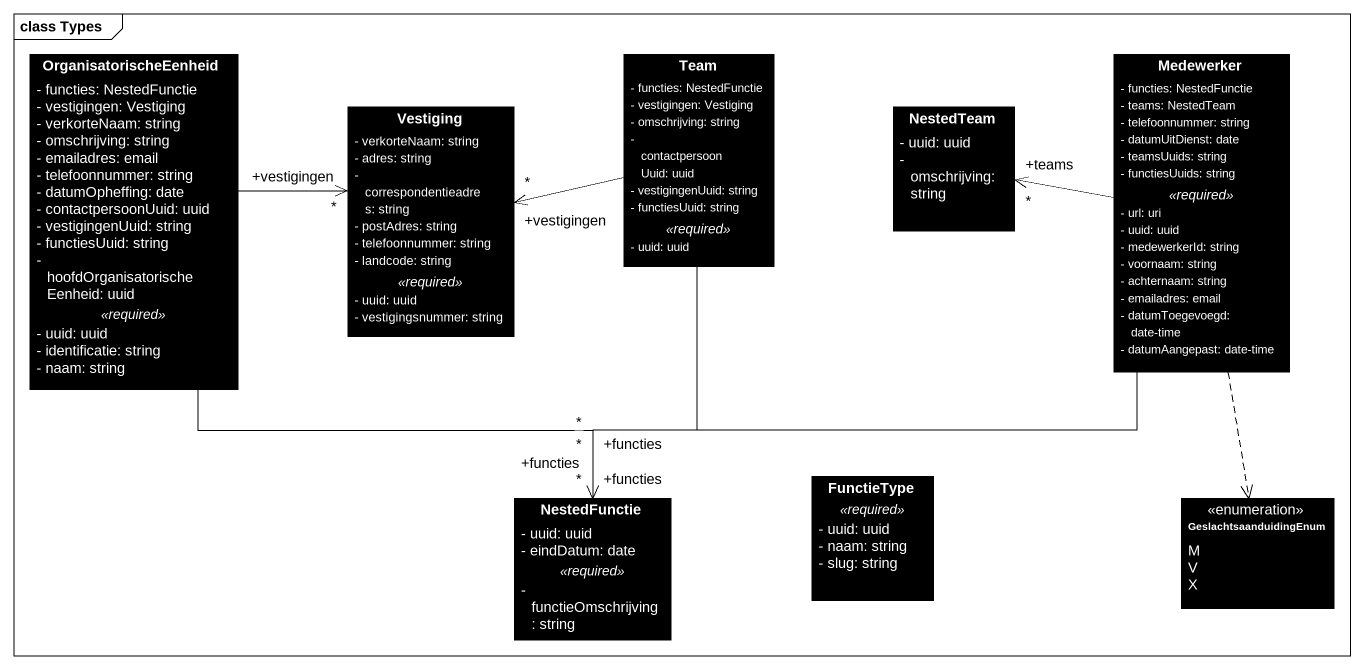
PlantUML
@startuml
mainframe class Types
hide circle
hide empty members
skinparam classAttributeIconSize 0
class OrganisatorischeEenheid #000000 {
  - functies: NestedFunctie
  - vestigingen: Vestiging
  - verkorteNaam: string
  - omschrijving: string
  - emailadres: email
  - telefoonnummer: string
  - datumOpheffing: date
  - contactpersoonUuid: uuid
  - vestigingenUuid: string
  - functiesUuid: string
  - hoofdOrganisatorischeEenheid: uuid
  .. <<required>> ..
  - uuid: uuid
  - identificatie: string
  - naam: string
}
class Team #000000 {
  - functies: NestedFunctie
  - vestigingen: Vestiging
  - omschrijving: string
  - contactpersoonUuid: uuid
  - vestigingenUuid: string
  - functiesUuid: string
  .. <<required>> ..
  - uuid: uuid
}
class Medewerker #000000 {
  - functies: NestedFunctie
  - teams: NestedTeam
  - telefoonnummer: string
  - datumUitDienst: date
  - teamsUuids: string
  - functiesUuids: string
  .. <<required>> ..
  - url: uri
  - uuid: uuid
  - medewerkerId: string
  - voornaam: string
  - achternaam: string
  - emailadres: email
  - datumToegevoegd: date-time
  - datumAangepast: date-time
}
class Vestiging #000000 {
  - verkorteNaam: string
  - adres: string
  - correspondentieadres: string
  - postAdres: string
  - telefoonnummer: string
  - landcode: string
  .. <<required>> ..
  - uuid: uuid
  - vestigingsnummer: string
}
class NestedTeam #000000 {
  - uuid: uuid
  - omschrijving: string
}
class NestedFunctie #000000 {
  - uuid: uuid
  - eindDatum: date
  .. <<required>> ..
  - functieOmschrijving: string
}
class FunctieType #000000 {
  .. <<required>> ..
  - uuid: uuid
  - naam: string
  - slug: string
}
enum GeslachtsaanduidingEnum #000000 {
  M
  V
  X
}
OrganisatorischeEenheid -right-> "+vestigingen\n*" Vestiging
OrganisatorischeEenheid --> "+functies\n*" NestedFunctie
Team -left-> "+vestigingen\n*" Vestiging
Team --> "+functies\n*" NestedFunctie
Medewerker -left-> "+teams\n*" NestedTeam
Medewerker -left-> "+functies\n*" NestedFunctie
Medewerker ..> GeslachtsaanduidingEnum
@enduml
